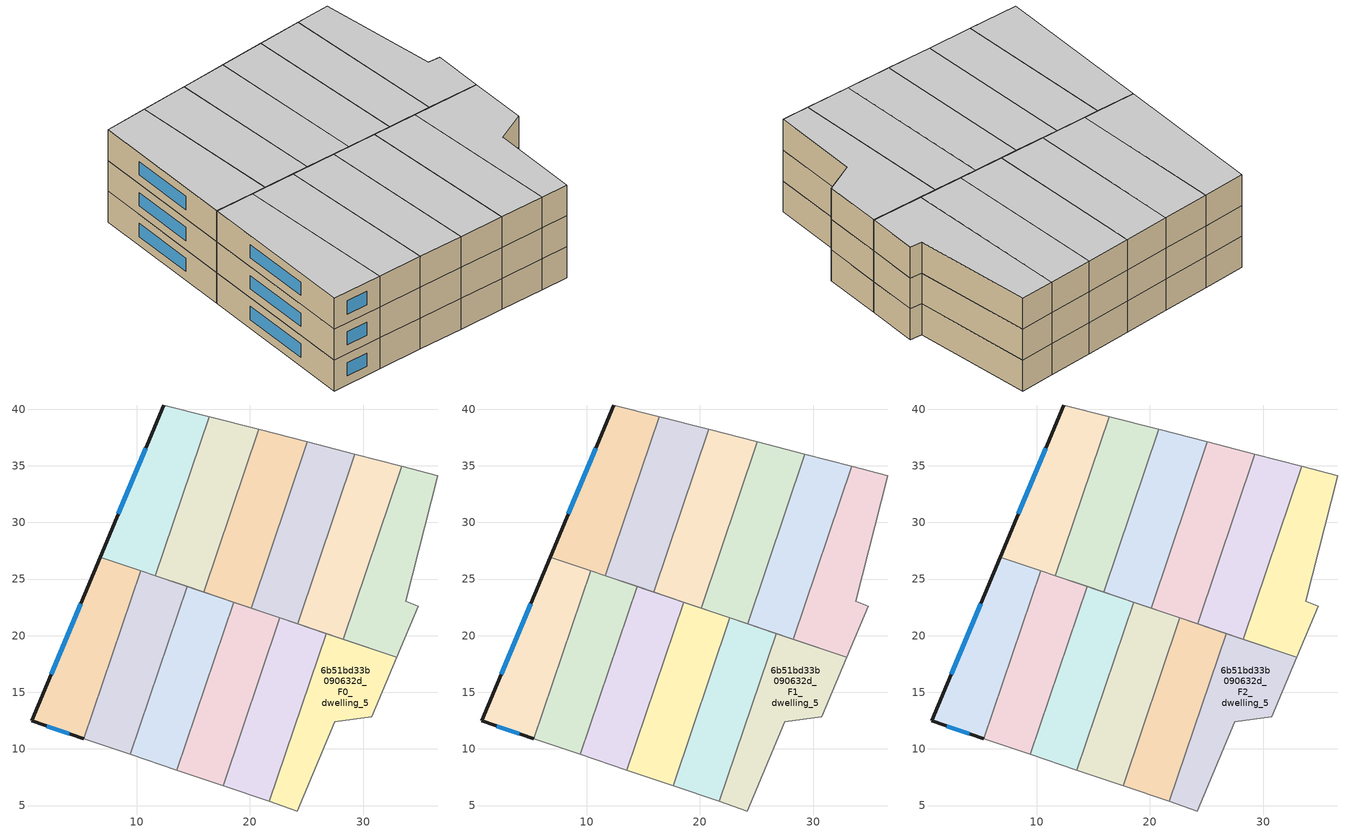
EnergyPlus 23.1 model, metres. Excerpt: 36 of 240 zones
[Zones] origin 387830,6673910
6b51bd33b090632d_F0_dwelling_0
 floor ground (EU_floor_Construction): 10.37,25.74 5.35,10.91 0.73,12.47 6.79,26.95 z0
 wall outside (EU_wall_Construction): 6.79,26.95 0.73,12.47 5.35,10.91 z0:3
 wall to 6b51bd33b090632d_F0_dwelling_1 (EU_wall_Construction): 5.35,10.91 10.37,25.74 z0:3
 wall to 6b51bd33b090632d_F0_dwelling_6 (EU_wall_Construction): 10.37,25.74 6.79,26.95 z0:3
 window (EU_Window_Construction): 2.05,12.02 4.03,11.35 / 5.06,22.81 2.47,16.6 z0.86:2.14
6b51bd33b090632d_F0_dwelling_1
 floor ground (EU_floor_Construction): 14.46,24.35 9.44,9.52 5.35,10.91 10.37,25.74 z0
 wall to 6b51bd33b090632d_F0_dwelling_2 (EU_wall_Construction): 9.44,9.52 14.46,24.35 z0:3
 wall adiabatic (EU_wall_Construction): 5.35,10.91 9.44,9.52 / 14.46,24.35 11.65,25.3 z0:3
 wall to 6b51bd33b090632d_F0_dwelling_6 (EU_wall_Construction): 11.65,25.3 10.37,25.74 z0:3
6b51bd33b090632d_F0_dwelling_10
 floor ground (EU_floor_Construction): 33.4,34.96 28.22,19.69 24.21,21.05 29.28,36.02 z0
 wall to 6b51bd33b090632d_F0_dwelling_11 (EU_wall_Construction): 28.22,19.69 33.4,34.96 z0:3
 wall adiabatic (EU_wall_Construction): 24.21,21.05 28.22,19.69 / 33.4,34.96 29.28,36.02 z0:3
 wall to 6b51bd33b090632d_F0_dwelling_9 (EU_wall_Construction): 29.28,36.02 24.21,21.05 z0:3
6b51bd33b090632d_F0_dwelling_11
 floor ground (EU_floor_Construction): 36.6,34.13 33.75,23.04 34.85,22.58 32.96,18.08 28.22,19.69 33.4,34.96 z0
 wall adiabatic (EU_wall_Construction): 28.22,19.69 32.96,18.08 34.85,22.58 33.75,23.04 36.6,34.13 33.4,34.96 z0:3
6b51bd33b090632d_F0_dwelling_2
 floor ground (EU_floor_Construction): 18.56,22.96 13.54,8.13 9.44,9.52 14.46,24.35 z0
 wall adiabatic (EU_wall_Construction): 9.44,9.52 13.54,8.13 18.56,22.96 14.46,24.35 z0:3
6b51bd33b090632d_F0_dwelling_3
 floor ground (EU_floor_Construction): 22.65,21.58 17.63,6.75 13.54,8.13 18.56,22.96 z0
 wall to 6b51bd33b090632d_F0_dwelling_4 (EU_wall_Construction): 17.63,6.75 22.65,21.58 z0:3
 wall adiabatic (EU_wall_Construction): 22.65,21.58 18.56,22.96 13.54,8.13 17.63,6.75 z0:3
6b51bd33b090632d_F0_dwelling_4
 floor ground (EU_floor_Construction): 26.75,20.19 21.72,5.36 17.63,6.75 22.65,21.58 z0
 wall to 6b51bd33b090632d_F0_dwelling_5 (EU_wall_Construction): 21.72,5.36 26.75,20.19 z0:3
 wall adiabatic (EU_wall_Construction): 17.63,6.75 21.72,5.36 / 26.75,20.19 22.65,21.58 z0:3
6b51bd33b090632d_F0_dwelling_5
 floor ground (EU_floor_Construction): 32.96,18.08 30.77,12.86 27.51,12.42 24.2,4.52 21.72,5.36 26.75,20.19 z0
 wall adiabatic (EU_wall_Construction): 21.72,5.36 24.2,4.52 27.51,12.42 30.77,12.86 32.96,18.08 26.75,20.19 z0:3
6b51bd33b090632d_F0_dwelling_6
 floor ground (EU_floor_Construction): 16.4,39.34 11.65,25.3 6.79,26.95 12.41,40.37 z0
 wall outside (EU_wall_Construction): 12.41,40.37 6.79,26.95 z0:3
 wall to 6b51bd33b090632d_F0_dwelling_7 (EU_wall_Construction): 11.65,25.3 16.4,39.34 z0:3
 wall adiabatic (EU_wall_Construction): 16.4,39.34 12.41,40.37 z0:3
 window (EU_Window_Construction): 10.81,36.53 8.4,30.78 z0.86:2.14
6b51bd33b090632d_F0_dwelling_7
 floor ground (EU_floor_Construction): 20.79,38.21 15.93,23.85 11.65,25.3 16.4,39.34 z0
 wall to 6b51bd33b090632d_F0_dwelling_8 (EU_wall_Construction): 15.93,23.85 20.79,38.21 z0:3
 wall adiabatic (EU_wall_Construction): 11.65,25.3 15.93,23.85 / 20.79,38.21 16.4,39.34 z0:3
6b51bd33b090632d_F0_dwelling_8
 floor ground (EU_floor_Construction): 25.08,37.1 20.11,22.44 15.93,23.85 20.79,38.21 z0
 wall to 6b51bd33b090632d_F0_dwelling_9 (EU_wall_Construction): 20.11,22.44 25.08,37.1 z0:3
 wall adiabatic (EU_wall_Construction): 15.93,23.85 20.11,22.44 / 25.08,37.1 20.79,38.21 z0:3
6b51bd33b090632d_F0_dwelling_9
 floor ground (EU_floor_Construction): 29.28,36.02 24.21,21.05 20.11,22.44 25.08,37.1 z0
 wall adiabatic (EU_wall_Construction): 20.11,22.44 24.21,21.05 / 29.28,36.02 25.08,37.1 z0:3
6b51bd33b090632d_F1_dwelling_0
 floor to 6b51bd33b090632d_F0_dwelling_0 (EU_floor_Construction): 10.37,25.74 5.35,10.91 0.73,12.47 6.79,26.95 z3
 wall outside (EU_wall_Construction): 6.79,26.95 0.73,12.47 5.35,10.91 z3:6
 wall to 6b51bd33b090632d_F1_dwelling_1 (EU_wall_Construction): 5.35,10.91 10.37,25.74 z3:6
 wall to 6b51bd33b090632d_F1_dwelling_6 (EU_wall_Construction): 10.37,25.74 6.79,26.95 z3:6
 window (EU_Window_Construction): 2.05,12.02 4.03,11.35 / 5.06,22.81 2.47,16.6 z3.86:5.14
6b51bd33b090632d_F1_dwelling_1
 floor to 6b51bd33b090632d_F0_dwelling_1 (EU_floor_Construction): 14.46,24.35 9.44,9.52 5.35,10.91 10.37,25.74 z3
 wall to 6b51bd33b090632d_F1_dwelling_2 (EU_wall_Construction): 9.44,9.52 14.46,24.35 z3:6
 wall adiabatic (EU_wall_Construction): 5.35,10.91 9.44,9.52 / 14.46,24.35 11.65,25.3 z3:6
 wall to 6b51bd33b090632d_F1_dwelling_6 (EU_wall_Construction): 11.65,25.3 10.37,25.74 z3:6
6b51bd33b090632d_F1_dwelling_10
 floor to 6b51bd33b090632d_F0_dwelling_10 (EU_floor_Construction): 33.4,34.96 28.22,19.69 24.21,21.05 29.28,36.02 z3
 wall to 6b51bd33b090632d_F1_dwelling_11 (EU_wall_Construction): 28.22,19.69 33.4,34.96 z3:6
 wall adiabatic (EU_wall_Construction): 24.21,21.05 28.22,19.69 / 33.4,34.96 29.28,36.02 z3:6
 wall to 6b51bd33b090632d_F1_dwelling_9 (EU_wall_Construction): 29.28,36.02 24.21,21.05 z3:6
6b51bd33b090632d_F1_dwelling_11
 floor to 6b51bd33b090632d_F0_dwelling_11 (EU_floor_Construction): 36.6,34.13 33.75,23.04 34.85,22.58 32.96,18.08 28.22,19.69 33.4,34.96 z3
 wall adiabatic (EU_wall_Construction): 28.22,19.69 32.96,18.08 34.85,22.58 33.75,23.04 36.6,34.13 33.4,34.96 z3:6
6b51bd33b090632d_F1_dwelling_2
 floor to 6b51bd33b090632d_F0_dwelling_2 (EU_floor_Construction): 18.56,22.96 13.54,8.13 9.44,9.52 14.46,24.35 z3
 wall adiabatic (EU_wall_Construction): 9.44,9.52 13.54,8.13 18.56,22.96 14.46,24.35 z3:6
6b51bd33b090632d_F1_dwelling_3
 floor to 6b51bd33b090632d_F0_dwelling_3 (EU_floor_Construction): 22.65,21.58 17.63,6.75 13.54,8.13 18.56,22.96 z3
 wall to 6b51bd33b090632d_F1_dwelling_4 (EU_wall_Construction): 17.63,6.75 22.65,21.58 z3:6
 wall adiabatic (EU_wall_Construction): 22.65,21.58 18.56,22.96 13.54,8.13 17.63,6.75 z3:6
6b51bd33b090632d_F1_dwelling_4
 floor to 6b51bd33b090632d_F0_dwelling_4 (EU_floor_Construction): 26.75,20.19 21.72,5.36 17.63,6.75 22.65,21.58 z3
 wall to 6b51bd33b090632d_F1_dwelling_5 (EU_wall_Construction): 21.72,5.36 26.75,20.19 z3:6
 wall adiabatic (EU_wall_Construction): 17.63,6.75 21.72,5.36 / 26.75,20.19 22.65,21.58 z3:6
6b51bd33b090632d_F1_dwelling_5
 floor to 6b51bd33b090632d_F0_dwelling_5 (EU_floor_Construction): 32.96,18.08 30.77,12.86 27.51,12.42 24.2,4.52 21.72,5.36 26.75,20.19 z3
 wall adiabatic (EU_wall_Construction): 21.72,5.36 24.2,4.52 27.51,12.42 30.77,12.86 32.96,18.08 26.75,20.19 z3:6
6b51bd33b090632d_F1_dwelling_6
 floor to 6b51bd33b090632d_F0_dwelling_6 (EU_floor_Construction): 16.4,39.34 11.65,25.3 6.79,26.95 12.41,40.37 z3
 wall outside (EU_wall_Construction): 12.41,40.37 6.79,26.95 z3:6
 wall to 6b51bd33b090632d_F1_dwelling_7 (EU_wall_Construction): 11.65,25.3 16.4,39.34 z3:6
 wall adiabatic (EU_wall_Construction): 16.4,39.34 12.41,40.37 z3:6
 window (EU_Window_Construction): 10.81,36.53 8.4,30.78 z3.86:5.14
6b51bd33b090632d_F1_dwelling_7
 floor to 6b51bd33b090632d_F0_dwelling_7 (EU_floor_Construction): 20.79,38.21 15.93,23.85 11.65,25.3 16.4,39.34 z3
 wall to 6b51bd33b090632d_F1_dwelling_8 (EU_wall_Construction): 15.93,23.85 20.79,38.21 z3:6
 wall adiabatic (EU_wall_Construction): 11.65,25.3 15.93,23.85 / 20.79,38.21 16.4,39.34 z3:6
6b51bd33b090632d_F1_dwelling_8
 floor to 6b51bd33b090632d_F0_dwelling_8 (EU_floor_Construction): 25.08,37.1 20.11,22.44 15.93,23.85 20.79,38.21 z3
 wall to 6b51bd33b090632d_F1_dwelling_9 (EU_wall_Construction): 20.11,22.44 25.08,37.1 z3:6
 wall adiabatic (EU_wall_Construction): 15.93,23.85 20.11,22.44 / 25.08,37.1 20.79,38.21 z3:6
6b51bd33b090632d_F1_dwelling_9
 floor to 6b51bd33b090632d_F0_dwelling_9 (EU_floor_Construction): 29.28,36.02 24.21,21.05 20.11,22.44 25.08,37.1 z3
 wall adiabatic (EU_wall_Construction): 20.11,22.44 24.21,21.05 / 29.28,36.02 25.08,37.1 z3:6
6b51bd33b090632d_F2_dwelling_0
 floor to 6b51bd33b090632d_F1_dwelling_0 (EU_floor_Construction): 10.37,25.74 5.35,10.91 0.73,12.47 6.79,26.95 z6
 wall outside (EU_wall_Construction): 6.79,26.95 0.73,12.47 5.35,10.91 z6:9
 wall to 6b51bd33b090632d_F2_dwelling_1 (EU_wall_Construction): 5.35,10.91 10.37,25.74 z6:9
 wall to 6b51bd33b090632d_F2_dwelling_6 (EU_wall_Construction): 10.37,25.74 6.79,26.95 z6:9
 window (EU_Window_Construction): 2.05,12.02 4.03,11.35 / 5.06,22.81 2.47,16.6 z6.86:8.14
 ceiling to 6b51bd33b090632d_F3_dwelling_0 (EU_floor_Construction): 5.35,10.91 10.37,25.74 6.79,26.95 0.73,12.47 z9
6b51bd33b090632d_F2_dwelling_1
 floor to 6b51bd33b090632d_F1_dwelling_1 (EU_floor_Construction): 14.46,24.35 9.44,9.52 5.35,10.91 10.37,25.74 z6
 wall to 6b51bd33b090632d_F2_dwelling_2 (EU_wall_Construction): 9.44,9.52 14.46,24.35 z6:9
 wall adiabatic (EU_wall_Construction): 5.35,10.91 9.44,9.52 / 14.46,24.35 11.65,25.3 z6:9
 wall to 6b51bd33b090632d_F2_dwelling_6 (EU_wall_Construction): 11.65,25.3 10.37,25.74 z6:9
 ceiling to 6b51bd33b090632d_F3_dwelling_1 (EU_floor_Construction): 9.44,9.52 14.46,24.35 10.37,25.74 5.35,10.91 z9
6b51bd33b090632d_F2_dwelling_10
 floor to 6b51bd33b090632d_F1_dwelling_10 (EU_floor_Construction): 33.4,34.96 28.22,19.69 24.21,21.05 29.28,36.02 z6
 wall to 6b51bd33b090632d_F2_dwelling_11 (EU_wall_Construction): 28.22,19.69 33.4,34.96 z6:9
 wall adiabatic (EU_wall_Construction): 24.21,21.05 28.22,19.69 / 33.4,34.96 29.28,36.02 z6:9
 wall to 6b51bd33b090632d_F2_dwelling_9 (EU_wall_Construction): 29.28,36.02 24.21,21.05 z6:9
 ceiling to 6b51bd33b090632d_F3_dwelling_10 (EU_floor_Construction): 28.22,19.69 33.4,34.96 29.28,36.02 24.21,21.05 z9
6b51bd33b090632d_F2_dwelling_11
 floor to 6b51bd33b090632d_F1_dwelling_11 (EU_floor_Construction): 36.6,34.13 33.75,23.04 34.85,22.58 32.96,18.08 28.22,19.69 33.4,34.96 z6
 wall adiabatic (EU_wall_Construction): 28.22,19.69 32.96,18.08 34.85,22.58 33.75,23.04 36.6,34.13 33.4,34.96 z6:9
 ceiling to 6b51bd33b090632d_F3_dwelling_11 (EU_floor_Construction): 32.96,18.08 34.85,22.58 33.75,23.04 36.6,34.13 33.4,34.96 28.22,19.69 z9
6b51bd33b090632d_F2_dwelling_2
 floor to 6b51bd33b090632d_F1_dwelling_2 (EU_floor_Construction): 18.56,22.96 13.54,8.13 9.44,9.52 14.46,24.35 z6
 wall adiabatic (EU_wall_Construction): 9.44,9.52 13.54,8.13 18.56,22.96 14.46,24.35 z6:9
 ceiling to 6b51bd33b090632d_F3_dwelling_2 (EU_floor_Construction): 13.54,8.13 18.56,22.96 14.46,24.35 9.44,9.52 z9
6b51bd33b090632d_F2_dwelling_3
 floor to 6b51bd33b090632d_F1_dwelling_3 (EU_floor_Construction): 22.65,21.58 17.63,6.75 13.54,8.13 18.56,22.96 z6
 wall to 6b51bd33b090632d_F2_dwelling_4 (EU_wall_Construction): 17.63,6.75 22.65,21.58 z6:9
 wall adiabatic (EU_wall_Construction): 22.65,21.58 18.56,22.96 13.54,8.13 17.63,6.75 z6:9
 ceiling to 6b51bd33b090632d_F3_dwelling_3 (EU_floor_Construction): 17.63,6.75 22.65,21.58 18.56,22.96 13.54,8.13 z9
6b51bd33b090632d_F2_dwelling_4
 floor to 6b51bd33b090632d_F1_dwelling_4 (EU_floor_Construction): 26.75,20.19 21.72,5.36 17.63,6.75 22.65,21.58 z6
 wall to 6b51bd33b090632d_F2_dwelling_5 (EU_wall_Construction): 21.72,5.36 26.75,20.19 z6:9
 wall adiabatic (EU_wall_Construction): 17.63,6.75 21.72,5.36 / 26.75,20.19 22.65,21.58 z6:9
 ceiling to 6b51bd33b090632d_F3_dwelling_4 (EU_floor_Construction): 21.72,5.36 26.75,20.19 22.65,21.58 17.63,6.75 z9
6b51bd33b090632d_F2_dwelling_5
 floor to 6b51bd33b090632d_F1_dwelling_5 (EU_floor_Construction): 32.96,18.08 30.77,12.86 27.51,12.42 24.2,4.52 21.72,5.36 26.75,20.19 z6
 wall adiabatic (EU_wall_Construction): 21.72,5.36 24.2,4.52 27.51,12.42 30.77,12.86 32.96,18.08 26.75,20.19 z6:9
 ceiling to 6b51bd33b090632d_F3_dwelling_5 (EU_floor_Construction): 30.77,12.86 32.96,18.08 26.75,20.19 21.72,5.36 24.2,4.52 27.51,12.42 z9
6b51bd33b090632d_F2_dwelling_6
 floor to 6b51bd33b090632d_F1_dwelling_6 (EU_floor_Construction): 16.4,39.34 11.65,25.3 6.79,26.95 12.41,40.37 z6
 wall outside (EU_wall_Construction): 12.41,40.37 6.79,26.95 z6:9
 wall to 6b51bd33b090632d_F2_dwelling_7 (EU_wall_Construction): 11.65,25.3 16.4,39.34 z6:9
 wall adiabatic (EU_wall_Construction): 16.4,39.34 12.41,40.37 z6:9
 window (EU_Window_Construction): 10.81,36.53 8.4,30.78 z6.86:8.14
 ceiling to 6b51bd33b090632d_F3_dwelling_6 (EU_floor_Construction): 11.65,25.3 16.4,39.34 12.41,40.37 6.79,26.95 z9
6b51bd33b090632d_F2_dwelling_7
 floor to 6b51bd33b090632d_F1_dwelling_7 (EU_floor_Construction): 20.79,38.21 15.93,23.85 11.65,25.3 16.4,39.34 z6
 wall to 6b51bd33b090632d_F2_dwelling_8 (EU_wall_Construction): 15.93,23.85 20.79,38.21 z6:9
 wall adiabatic (EU_wall_Construction): 11.65,25.3 15.93,23.85 / 20.79,38.21 16.4,39.34 z6:9
 ceiling to 6b51bd33b090632d_F3_dwelling_7 (EU_floor_Construction): 15.93,23.85 20.79,38.21 16.4,39.34 11.65,25.3 z9
6b51bd33b090632d_F2_dwelling_8
 floor to 6b51bd33b090632d_F1_dwelling_8 (EU_floor_Construction): 25.08,37.1 20.11,22.44 15.93,23.85 20.79,38.21 z6
 wall to 6b51bd33b090632d_F2_dwelling_9 (EU_wall_Construction): 20.11,22.44 25.08,37.1 z6:9
 wall adiabatic (EU_wall_Construction): 15.93,23.85 20.11,22.44 / 25.08,37.1 20.79,38.21 z6:9
 ceiling to 6b51bd33b090632d_F3_dwelling_8 (EU_floor_Construction): 20.11,22.44 25.08,37.1 20.79,38.21 15.93,23.85 z9
6b51bd33b090632d_F2_dwelling_9
 floor to 6b51bd33b090632d_F1_dwelling_9 (EU_floor_Construction): 29.28,36.02 24.21,21.05 20.11,22.44 25.08,37.1 z6
 wall adiabatic (EU_wall_Construction): 20.11,22.44 24.21,21.05 / 29.28,36.02 25.08,37.1 z6:9
 ceiling to 6b51bd33b090632d_F3_dwelling_9 (EU_floor_Construction): 24.21,21.05 29.28,36.02 25.08,37.1 20.11,22.44 z9
[Building]
EU S2 Campaign: North Axis=0; Terrain=City; Solar Distribution=FullExterior
[Site:Location]
Helsinki-Vantaa.AP: Latitude=60.317; Longitude=24.963; Time Zone=2; Elevation=54.6
[SizingPeriod:WeatherFileDays]
AnnualSizingPeriod: Begin Month=1; Begin Day of Month=1; End Month=12; End Day of Month=31; Day of Week for Start Day=Monday; Use Weather File Daylight Saving Period=No; Use Weather File Rain and Snow Indicators=No
[MATERIAL]
EU_InternalMass_Material: Roughness=MediumRough; Thickness=0.1; Conductivity=1; Density=1800; Specific Heat=900; Thermal Absorptance=0.9; Solar Absorptance=0.7; Visible Absorptance=0.7
[MATERIAL:NOMASS] Roughness=MediumRough; Thermal Absorptance=0.9; Solar Absorptance=0.7; Visible Absorptance=0.7
Name | Thermal Resistance
EU_wall_NoMass | 5.91765
EU_floor_NoMass | 6.2875
[WINDOWMATERIAL:SIMPLEGLAZINGSYSTEM]
EU_Window_SimpleGlazing: UFactor=0.994035; Solar Heat Gain Coefficient=0.7; Visible Transmittance=0.7
[CONSTRUCTION]
EU_wall_Construction: EU_wall_NoMass
EU_floor_Construction: EU_floor_NoMass
EU_Window_Construction: EU_Window_SimpleGlazing
EU_InternalMass_Construction: EU_InternalMass_Material
[ZONE] Type=1; Multiplier=1; Ceiling Height=autocalculate; Floor Area=autocalculate; Part of Total Floor Area=Yes
Name | Volume
6b51bd33b090632d_F0_dwelling_0; 6b51bd33b090632d_F1_dwelling_0; 6b51bd33b090632d_F2_dwelling_0 | 203.068
6b51bd33b090632d_F0_dwelling_1; 6b51bd33b090632d_F1_dwelling_1; 6b51bd33b090632d_F2_dwelling_1 | 203.062
6b51bd33b090632d_F0_dwelling_10; 6b51bd33b090632d_F1_dwelling_10; 6b51bd33b090632d_F2_dwelling_10 | 203.074
6b51bd33b090632d_F0_dwelling_11; 6b51bd33b090632d_F1_dwelling_11; 6b51bd33b090632d_F2_dwelling_11 | 203.073
6b51bd33b090632d_F0_dwelling_2; 6b51bd33b090632d_F1_dwelling_2; 6b51bd33b090632d_F2_dwelling_2 | 203.1
6b51bd33b090632d_F0_dwelling_3; 6b51bd33b090632d_F1_dwelling_3; 6b51bd33b090632d_F2_dwelling_3 | 203.061
6b51bd33b090632d_F0_dwelling_4; 6b51bd33b090632d_F1_dwelling_4; 6b51bd33b090632d_F2_dwelling_4 | 203.0625
6b51bd33b090632d_F0_dwelling_5; 6b51bd33b090632d_F1_dwelling_5; 6b51bd33b090632d_F2_dwelling_5 | 203.077
6b51bd33b090632d_F0_dwelling_6; 6b51bd33b090632d_F1_dwelling_6; 6b51bd33b090632d_F2_dwelling_6 | 203.058
6b51bd33b090632d_F0_dwelling_7; 6b51bd33b090632d_F1_dwelling_7; 6b51bd33b090632d_F2_dwelling_7 | 203.069
6b51bd33b090632d_F0_dwelling_8; 6b51bd33b090632d_F1_dwelling_8; 6b51bd33b090632d_F2_dwelling_8 | 203.076
6b51bd33b090632d_F0_dwelling_9; 6b51bd33b090632d_F1_dwelling_9; 6b51bd33b090632d_F2_dwelling_9 | 203.106
[INTERNALMASS] Construction=EU_InternalMass_Construction
Name | Zone or ZoneList | Surface Area
6b51bd33b090632d_F0_dwelling_0_EU_InternalMass | 6b51bd33b090632d_F0_dwelling_0 | 67.6896
6b51bd33b090632d_F0_dwelling_1_EU_InternalMass | 6b51bd33b090632d_F0_dwelling_1 | 67.6872
6b51bd33b090632d_F0_dwelling_2_EU_InternalMass | 6b51bd33b090632d_F0_dwelling_2 | 67.6998
6b51bd33b090632d_F0_dwelling_3_EU_InternalMass | 6b51bd33b090632d_F0_dwelling_3 | 67.6872
6b51bd33b090632d_F0_dwelling_4_EU_InternalMass | 6b51bd33b090632d_F0_dwelling_4 | 67.6872
6b51bd33b090632d_F0_dwelling_5_EU_InternalMass | 6b51bd33b090632d_F0_dwelling_5 | 67.6925
6b51bd33b090632d_F0_dwelling_6_EU_InternalMass | 6b51bd33b090632d_F0_dwelling_6 | 67.6862
6b51bd33b090632d_F0_dwelling_7_EU_InternalMass | 6b51bd33b090632d_F0_dwelling_7 | 67.6895
6b51bd33b090632d_F0_dwelling_8_EU_InternalMass | 6b51bd33b090632d_F0_dwelling_8 | 67.6921
6b51bd33b090632d_F0_dwelling_9_EU_InternalMass | 6b51bd33b090632d_F0_dwelling_9 | 67.7019
6b51bd33b090632d_F0_dwelling_10_EU_InternalMass | 6b51bd33b090632d_F0_dwelling_10 | 67.6917
6b51bd33b090632d_F0_dwelling_11_EU_InternalMass | 6b51bd33b090632d_F0_dwelling_11 | 67.6911
6b51bd33b090632d_F1_dwelling_0_EU_InternalMass | 6b51bd33b090632d_F1_dwelling_0 | 67.6896
6b51bd33b090632d_F1_dwelling_1_EU_InternalMass | 6b51bd33b090632d_F1_dwelling_1 | 67.6872
6b51bd33b090632d_F1_dwelling_2_EU_InternalMass | 6b51bd33b090632d_F1_dwelling_2 | 67.6998
6b51bd33b090632d_F1_dwelling_3_EU_InternalMass | 6b51bd33b090632d_F1_dwelling_3 | 67.6872
6b51bd33b090632d_F1_dwelling_4_EU_InternalMass | 6b51bd33b090632d_F1_dwelling_4 | 67.6872
6b51bd33b090632d_F1_dwelling_5_EU_InternalMass | 6b51bd33b090632d_F1_dwelling_5 | 67.6925
6b51bd33b090632d_F1_dwelling_6_EU_InternalMass | 6b51bd33b090632d_F1_dwelling_6 | 67.6862
6b51bd33b090632d_F1_dwelling_7_EU_InternalMass | 6b51bd33b090632d_F1_dwelling_7 | 67.6895
6b51bd33b090632d_F1_dwelling_8_EU_InternalMass | 6b51bd33b090632d_F1_dwelling_8 | 67.6921
6b51bd33b090632d_F1_dwelling_9_EU_InternalMass | 6b51bd33b090632d_F1_dwelling_9 | 67.7019
6b51bd33b090632d_F1_dwelling_10_EU_InternalMass | 6b51bd33b090632d_F1_dwelling_10 | 67.6917
6b51bd33b090632d_F1_dwelling_11_EU_InternalMass | 6b51bd33b090632d_F1_dwelling_11 | 67.6911
6b51bd33b090632d_F2_dwelling_0_EU_InternalMass | 6b51bd33b090632d_F2_dwelling_0 | 67.6896
6b51bd33b090632d_F2_dwelling_1_EU_InternalMass | 6b51bd33b090632d_F2_dwelling_1 | 67.6872
6b51bd33b090632d_F2_dwelling_2_EU_InternalMass | 6b51bd33b090632d_F2_dwelling_2 | 67.6998
6b51bd33b090632d_F2_dwelling_3_EU_InternalMass | 6b51bd33b090632d_F2_dwelling_3 | 67.6872
6b51bd33b090632d_F2_dwelling_4_EU_InternalMass | 6b51bd33b090632d_F2_dwelling_4 | 67.6872
6b51bd33b090632d_F2_dwelling_5_EU_InternalMass | 6b51bd33b090632d_F2_dwelling_5 | 67.6925
6b51bd33b090632d_F2_dwelling_6_EU_InternalMass | 6b51bd33b090632d_F2_dwelling_6 | 67.6862
6b51bd33b090632d_F2_dwelling_7_EU_InternalMass | 6b51bd33b090632d_F2_dwelling_7 | 67.6895
6b51bd33b090632d_F2_dwelling_8_EU_InternalMass | 6b51bd33b090632d_F2_dwelling_8 | 67.6921
6b51bd33b090632d_F2_dwelling_9_EU_InternalMass | 6b51bd33b090632d_F2_dwelling_9 | 67.7019
6b51bd33b090632d_F2_dwelling_10_EU_InternalMass | 6b51bd33b090632d_F2_dwelling_10 | 67.6917
6b51bd33b090632d_F2_dwelling_11_EU_InternalMass | 6b51bd33b090632d_F2_dwelling_11 | 67.6911
[OTHEREQUIPMENT] Fuel Type=Electricity; Design Level Calculation Method=Watts/Area; Power per Zone Floor Area=1; Fraction Latent=0; Fraction Radiant=0; Fraction Lost=0; Carbon Dioxide Generation Rate=0; EndUse Subcategory=EU_Step8_InternalGains
Name | Zone or ZoneList or Space or SpaceList | Schedule
EU_Step8_InternalGain_6b51bd33b090632d_F0_dwelling_0_f000 | 6b51bd33b090632d_F0_dwelling_0 | EU_Step8_GainSchedule_6b51bd33b090632d_F0_dwelling_0_f000
EU_Step8_InternalGain_6b51bd33b090632d_F0_dwelling_1_f000 | 6b51bd33b090632d_F0_dwelling_1 | EU_Step8_GainSchedule_6b51bd33b090632d_F0_dwelling_1_f000
EU_Step8_InternalGain_6b51bd33b090632d_F0_dwelling_2_f000 | 6b51bd33b090632d_F0_dwelling_2 | EU_Step8_GainSchedule_6b51bd33b090632d_F0_dwelling_2_f000
EU_Step8_InternalGain_6b51bd33b090632d_F0_dwelling_3_f000 | 6b51bd33b090632d_F0_dwelling_3 | EU_Step8_GainSchedule_6b51bd33b090632d_F0_dwelling_3_f000
EU_Step8_InternalGain_6b51bd33b090632d_F0_dwelling_4_f000 | 6b51bd33b090632d_F0_dwelling_4 | EU_Step8_GainSchedule_6b51bd33b090632d_F0_dwelling_4_f000
EU_Step8_InternalGain_6b51bd33b090632d_F0_dwelling_5_f000 | 6b51bd33b090632d_F0_dwelling_5 | EU_Step8_GainSchedule_6b51bd33b090632d_F0_dwelling_5_f000
EU_Step8_InternalGain_6b51bd33b090632d_F0_dwelling_6_f000 | 6b51bd33b090632d_F0_dwelling_6 | EU_Step8_GainSchedule_6b51bd33b090632d_F0_dwelling_6_f000
EU_Step8_InternalGain_6b51bd33b090632d_F0_dwelling_7_f000 | 6b51bd33b090632d_F0_dwelling_7 | EU_Step8_GainSchedule_6b51bd33b090632d_F0_dwelling_7_f000
EU_Step8_InternalGain_6b51bd33b090632d_F0_dwelling_8_f000 | 6b51bd33b090632d_F0_dwelling_8 | EU_Step8_GainSchedule_6b51bd33b090632d_F0_dwelling_8_f000
EU_Step8_InternalGain_6b51bd33b090632d_F0_dwelling_9_f000 | 6b51bd33b090632d_F0_dwelling_9 | EU_Step8_GainSchedule_6b51bd33b090632d_F0_dwelling_9_f000
EU_Step8_InternalGain_6b51bd33b090632d_F0_dwelling_10_f000 | 6b51bd33b090632d_F0_dwelling_10 | EU_Step8_GainSchedule_6b51bd33b090632d_F0_dwelling_10_f000
EU_Step8_InternalGain_6b51bd33b090632d_F0_dwelling_11_f000 | 6b51bd33b090632d_F0_dwelling_11 | EU_Step8_GainSchedule_6b51bd33b090632d_F0_dwelling_11_f000
EU_Step8_InternalGain_6b51bd33b090632d_F1_dwelling_0_f000 | 6b51bd33b090632d_F1_dwelling_0 | EU_Step8_GainSchedule_6b51bd33b090632d_F1_dwelling_0_f000
EU_Step8_InternalGain_6b51bd33b090632d_F1_dwelling_1_f000 | 6b51bd33b090632d_F1_dwelling_1 | EU_Step8_GainSchedule_6b51bd33b090632d_F1_dwelling_1_f000
EU_Step8_InternalGain_6b51bd33b090632d_F1_dwelling_2_f000 | 6b51bd33b090632d_F1_dwelling_2 | EU_Step8_GainSchedule_6b51bd33b090632d_F1_dwelling_2_f000
EU_Step8_InternalGain_6b51bd33b090632d_F1_dwelling_3_f000 | 6b51bd33b090632d_F1_dwelling_3 | EU_Step8_GainSchedule_6b51bd33b090632d_F1_dwelling_3_f000
EU_Step8_InternalGain_6b51bd33b090632d_F1_dwelling_4_f000 | 6b51bd33b090632d_F1_dwelling_4 | EU_Step8_GainSchedule_6b51bd33b090632d_F1_dwelling_4_f000
EU_Step8_InternalGain_6b51bd33b090632d_F1_dwelling_5_f000 | 6b51bd33b090632d_F1_dwelling_5 | EU_Step8_GainSchedule_6b51bd33b090632d_F1_dwelling_5_f000
EU_Step8_InternalGain_6b51bd33b090632d_F1_dwelling_6_f000 | 6b51bd33b090632d_F1_dwelling_6 | EU_Step8_GainSchedule_6b51bd33b090632d_F1_dwelling_6_f000
EU_Step8_InternalGain_6b51bd33b090632d_F1_dwelling_7_f000 | 6b51bd33b090632d_F1_dwelling_7 | EU_Step8_GainSchedule_6b51bd33b090632d_F1_dwelling_7_f000
EU_Step8_InternalGain_6b51bd33b090632d_F1_dwelling_8_f000 | 6b51bd33b090632d_F1_dwelling_8 | EU_Step8_GainSchedule_6b51bd33b090632d_F1_dwelling_8_f000
EU_Step8_InternalGain_6b51bd33b090632d_F1_dwelling_9_f000 | 6b51bd33b090632d_F1_dwelling_9 | EU_Step8_GainSchedule_6b51bd33b090632d_F1_dwelling_9_f000
EU_Step8_InternalGain_6b51bd33b090632d_F1_dwelling_10_f000 | 6b51bd33b090632d_F1_dwelling_10 | EU_Step8_GainSchedule_6b51bd33b090632d_F1_dwelling_10_f000
EU_Step8_InternalGain_6b51bd33b090632d_F1_dwelling_11_f000 | 6b51bd33b090632d_F1_dwelling_11 | EU_Step8_GainSchedule_6b51bd33b090632d_F1_dwelling_11_f000
EU_Step8_InternalGain_6b51bd33b090632d_F2_dwelling_0_f000 | 6b51bd33b090632d_F2_dwelling_0 | EU_Step8_GainSchedule_6b51bd33b090632d_F2_dwelling_0_f000
EU_Step8_InternalGain_6b51bd33b090632d_F2_dwelling_1_f000 | 6b51bd33b090632d_F2_dwelling_1 | EU_Step8_GainSchedule_6b51bd33b090632d_F2_dwelling_1_f000
EU_Step8_InternalGain_6b51bd33b090632d_F2_dwelling_2_f000 | 6b51bd33b090632d_F2_dwelling_2 | EU_Step8_GainSchedule_6b51bd33b090632d_F2_dwelling_2_f000
EU_Step8_InternalGain_6b51bd33b090632d_F2_dwelling_3_f000 | 6b51bd33b090632d_F2_dwelling_3 | EU_Step8_GainSchedule_6b51bd33b090632d_F2_dwelling_3_f000
EU_Step8_InternalGain_6b51bd33b090632d_F2_dwelling_4_f000 | 6b51bd33b090632d_F2_dwelling_4 | EU_Step8_GainSchedule_6b51bd33b090632d_F2_dwelling_4_f000
EU_Step8_InternalGain_6b51bd33b090632d_F2_dwelling_5_f000 | 6b51bd33b090632d_F2_dwelling_5 | EU_Step8_GainSchedule_6b51bd33b090632d_F2_dwelling_5_f000
EU_Step8_InternalGain_6b51bd33b090632d_F2_dwelling_6_f000 | 6b51bd33b090632d_F2_dwelling_6 | EU_Step8_GainSchedule_6b51bd33b090632d_F2_dwelling_6_f000
EU_Step8_InternalGain_6b51bd33b090632d_F2_dwelling_7_f000 | 6b51bd33b090632d_F2_dwelling_7 | EU_Step8_GainSchedule_6b51bd33b090632d_F2_dwelling_7_f000
EU_Step8_InternalGain_6b51bd33b090632d_F2_dwelling_8_f000 | 6b51bd33b090632d_F2_dwelling_8 | EU_Step8_GainSchedule_6b51bd33b090632d_F2_dwelling_8_f000
EU_Step8_InternalGain_6b51bd33b090632d_F2_dwelling_9_f000 | 6b51bd33b090632d_F2_dwelling_9 | EU_Step8_GainSchedule_6b51bd33b090632d_F2_dwelling_9_f000
EU_Step8_InternalGain_6b51bd33b090632d_F2_dwelling_10_f000 | 6b51bd33b090632d_F2_dwelling_10 | EU_Step8_GainSchedule_6b51bd33b090632d_F2_dwelling_10_f000
EU_Step8_InternalGain_6b51bd33b090632d_F2_dwelling_11_f000 | 6b51bd33b090632d_F2_dwelling_11 | EU_Step8_GainSchedule_6b51bd33b090632d_F2_dwelling_11_f000
[ZONEVENTILATION:DESIGNFLOWRATE] Schedule=EU_AlwaysOn; Design Flow Rate Calculation Method=AirChanges/Hour; Air Changes per Hour=0.596421; Ventilation Type=Natural; Fan Pressure Rise=0; Fan Total Efficiency=1; Constant Term Coefficient=1; Temperature Term Coefficient=0; Velocity Term Coefficient=0; Velocity Squared Term Coefficient=0; Minimum Indoor Temperature=-100; Maximum Indoor Temperature=100; Delta Temperature=-100; Minimum Outdoor Temperature=-100; Maximum Outdoor Temperature=100; Maximum Wind Speed=40
Name | Zone or ZoneList or Space or SpaceList
EU_ConstantAir_6b51bd33b090632d_F0_dwelling_0 | 6b51bd33b090632d_F0_dwelling_0
EU_ConstantAir_6b51bd33b090632d_F0_dwelling_1 | 6b51bd33b090632d_F0_dwelling_1
EU_ConstantAir_6b51bd33b090632d_F0_dwelling_2 | 6b51bd33b090632d_F0_dwelling_2
EU_ConstantAir_6b51bd33b090632d_F0_dwelling_3 | 6b51bd33b090632d_F0_dwelling_3
EU_ConstantAir_6b51bd33b090632d_F0_dwelling_4 | 6b51bd33b090632d_F0_dwelling_4
EU_ConstantAir_6b51bd33b090632d_F0_dwelling_5 | 6b51bd33b090632d_F0_dwelling_5
EU_ConstantAir_6b51bd33b090632d_F0_dwelling_6 | 6b51bd33b090632d_F0_dwelling_6
EU_ConstantAir_6b51bd33b090632d_F0_dwelling_7 | 6b51bd33b090632d_F0_dwelling_7
EU_ConstantAir_6b51bd33b090632d_F0_dwelling_8 | 6b51bd33b090632d_F0_dwelling_8
EU_ConstantAir_6b51bd33b090632d_F0_dwelling_9 | 6b51bd33b090632d_F0_dwelling_9
EU_ConstantAir_6b51bd33b090632d_F0_dwelling_10 | 6b51bd33b090632d_F0_dwelling_10
EU_ConstantAir_6b51bd33b090632d_F0_dwelling_11 | 6b51bd33b090632d_F0_dwelling_11
EU_ConstantAir_6b51bd33b090632d_F1_dwelling_0 | 6b51bd33b090632d_F1_dwelling_0
EU_ConstantAir_6b51bd33b090632d_F1_dwelling_1 | 6b51bd33b090632d_F1_dwelling_1
EU_ConstantAir_6b51bd33b090632d_F1_dwelling_2 | 6b51bd33b090632d_F1_dwelling_2
EU_ConstantAir_6b51bd33b090632d_F1_dwelling_3 | 6b51bd33b090632d_F1_dwelling_3
EU_ConstantAir_6b51bd33b090632d_F1_dwelling_4 | 6b51bd33b090632d_F1_dwelling_4
EU_ConstantAir_6b51bd33b090632d_F1_dwelling_5 | 6b51bd33b090632d_F1_dwelling_5
EU_ConstantAir_6b51bd33b090632d_F1_dwelling_6 | 6b51bd33b090632d_F1_dwelling_6
EU_ConstantAir_6b51bd33b090632d_F1_dwelling_7 | 6b51bd33b090632d_F1_dwelling_7
EU_ConstantAir_6b51bd33b090632d_F1_dwelling_8 | 6b51bd33b090632d_F1_dwelling_8
EU_ConstantAir_6b51bd33b090632d_F1_dwelling_9 | 6b51bd33b090632d_F1_dwelling_9
EU_ConstantAir_6b51bd33b090632d_F1_dwelling_10 | 6b51bd33b090632d_F1_dwelling_10
EU_ConstantAir_6b51bd33b090632d_F1_dwelling_11 | 6b51bd33b090632d_F1_dwelling_11
EU_ConstantAir_6b51bd33b090632d_F2_dwelling_0 | 6b51bd33b090632d_F2_dwelling_0
EU_ConstantAir_6b51bd33b090632d_F2_dwelling_1 | 6b51bd33b090632d_F2_dwelling_1
EU_ConstantAir_6b51bd33b090632d_F2_dwelling_2 | 6b51bd33b090632d_F2_dwelling_2
EU_ConstantAir_6b51bd33b090632d_F2_dwelling_3 | 6b51bd33b090632d_F2_dwelling_3
EU_ConstantAir_6b51bd33b090632d_F2_dwelling_4 | 6b51bd33b090632d_F2_dwelling_4
EU_ConstantAir_6b51bd33b090632d_F2_dwelling_5 | 6b51bd33b090632d_F2_dwelling_5
EU_ConstantAir_6b51bd33b090632d_F2_dwelling_6 | 6b51bd33b090632d_F2_dwelling_6
EU_ConstantAir_6b51bd33b090632d_F2_dwelling_7 | 6b51bd33b090632d_F2_dwelling_7
EU_ConstantAir_6b51bd33b090632d_F2_dwelling_8 | 6b51bd33b090632d_F2_dwelling_8
EU_ConstantAir_6b51bd33b090632d_F2_dwelling_9 | 6b51bd33b090632d_F2_dwelling_9
EU_ConstantAir_6b51bd33b090632d_F2_dwelling_10 | 6b51bd33b090632d_F2_dwelling_10
EU_ConstantAir_6b51bd33b090632d_F2_dwelling_11 | 6b51bd33b090632d_F2_dwelling_11
[HVACTEMPLATE:THERMOSTAT] Constant Heating Setpoint=20; Constant Cooling Setpoint=50
EU_HeatOnly_6b51bd33b090632d_F0_dwelling_0; EU_HeatOnly_6b51bd33b090632d_F0_dwelling_1; EU_HeatOnly_6b51bd33b090632d_F0_dwelling_2; EU_HeatOnly_6b51bd33b090632d_F0_dwelling_3; EU_HeatOnly_6b51bd33b090632d_F0_dwelling_4; EU_HeatOnly_6b51bd33b090632d_F0_dwelling_5; EU_HeatOnly_6b51bd33b090632d_F0_dwelling_6; EU_HeatOnly_6b51bd33b090632d_F0_dwelling_7; EU_HeatOnly_6b51bd33b090632d_F0_dwelling_8; EU_HeatOnly_6b51bd33b090632d_F0_dwelling_9; EU_HeatOnly_6b51bd33b090632d_F0_dwelling_10; EU_HeatOnly_6b51bd33b090632d_F0_dwelling_11; EU_HeatOnly_6b51bd33b090632d_F1_dwelling_0; EU_HeatOnly_6b51bd33b090632d_F1_dwelling_1; EU_HeatOnly_6b51bd33b090632d_F1_dwelling_2; EU_HeatOnly_6b51bd33b090632d_F1_dwelling_3; EU_HeatOnly_6b51bd33b090632d_F1_dwelling_4; EU_HeatOnly_6b51bd33b090632d_F1_dwelling_5; EU_HeatOnly_6b51bd33b090632d_F1_dwelling_6; EU_HeatOnly_6b51bd33b090632d_F1_dwelling_7; EU_HeatOnly_6b51bd33b090632d_F1_dwelling_8; EU_HeatOnly_6b51bd33b090632d_F1_dwelling_9; EU_HeatOnly_6b51bd33b090632d_F1_dwelling_10; EU_HeatOnly_6b51bd33b090632d_F1_dwelling_11; EU_HeatOnly_6b51bd33b090632d_F2_dwelling_0; EU_HeatOnly_6b51bd33b090632d_F2_dwelling_1; EU_HeatOnly_6b51bd33b090632d_F2_dwelling_2; EU_HeatOnly_6b51bd33b090632d_F2_dwelling_3; EU_HeatOnly_6b51bd33b090632d_F2_dwelling_4; EU_HeatOnly_6b51bd33b090632d_F2_dwelling_5; EU_HeatOnly_6b51bd33b090632d_F2_dwelling_6; EU_HeatOnly_6b51bd33b090632d_F2_dwelling_7; EU_HeatOnly_6b51bd33b090632d_F2_dwelling_8; EU_HeatOnly_6b51bd33b090632d_F2_dwelling_9; EU_HeatOnly_6b51bd33b090632d_F2_dwelling_10; EU_HeatOnly_6b51bd33b090632d_F2_dwelling_11; EU_HeatOnly_6b51bd33b090632d_F3_dwelling_0; EU_HeatOnly_6b51bd33b090632d_F3_dwelling_1; EU_HeatOnly_6b51bd33b090632d_F3_dwelling_2; EU_HeatOnly_6b51bd33b090632d_F3_dwelling_3; EU_HeatOnly_6b51bd33b090632d_F3_dwelling_4; EU_HeatOnly_6b51bd33b090632d_F3_dwelling_5; EU_HeatOnly_6b51bd33b090632d_F3_dwelling_6; EU_HeatOnly_6b51bd33b090632d_F3_dwelling_7; EU_HeatOnly_6b51bd33b090632d_F3_dwelling_8; EU_HeatOnly_6b51bd33b090632d_F3_dwelling_9; EU_HeatOnly_6b51bd33b090632d_F3_dwelling_10; EU_HeatOnly_6b51bd33b090632d_F3_dwelling_11; EU_HeatOnly_6b51bd33b090632d_F4_dwelling_0; EU_HeatOnly_6b51bd33b090632d_F4_dwelling_1; EU_HeatOnly_6b51bd33b090632d_F4_dwelling_2; EU_HeatOnly_6b51bd33b090632d_F4_dwelling_3; EU_HeatOnly_6b51bd33b090632d_F4_dwelling_4; EU_HeatOnly_6b51bd33b090632d_F4_dwelling_5; EU_HeatOnly_6b51bd33b090632d_F4_dwelling_6; EU_HeatOnly_6b51bd33b090632d_F4_dwelling_7; EU_HeatOnly_6b51bd33b090632d_F4_dwelling_8; EU_HeatOnly_6b51bd33b090632d_F4_dwelling_9; EU_HeatOnly_6b51bd33b090632d_F4_dwelling_10; EU_HeatOnly_6b51bd33b090632d_F4_dwelling_11; EU_HeatOnly_6b51bd33b090632d_F5_dwelling_0; EU_HeatOnly_6b51bd33b090632d_F5_dwelling_1; EU_HeatOnly_6b51bd33b090632d_F5_dwelling_2; EU_HeatOnly_6b51bd33b090632d_F5_dwelling_3; EU_HeatOnly_6b51bd33b090632d_F5_dwelling_4; EU_HeatOnly_6b51bd33b090632d_F5_dwelling_5; EU_HeatOnly_6b51bd33b090632d_F5_dwelling_6; EU_HeatOnly_6b51bd33b090632d_F5_dwelling_7; EU_HeatOnly_6b51bd33b090632d_F5_dwelling_8; EU_HeatOnly_6b51bd33b090632d_F5_dwelling_9; EU_HeatOnly_6b51bd33b090632d_F5_dwelling_10; EU_HeatOnly_6b51bd33b090632d_F5_dwelling_11; EU_HeatOnly_6b51bd33b090632d_F6_dwelling_0; EU_HeatOnly_6b51bd33b090632d_F6_dwelling_1; EU_HeatOnly_6b51bd33b090632d_F6_dwelling_2; EU_HeatOnly_6b51bd33b090632d_F6_dwelling_3; EU_HeatOnly_6b51bd33b090632d_F6_dwelling_4; EU_HeatOnly_6b51bd33b090632d_F6_dwelling_5; EU_HeatOnly_6b51bd33b090632d_F6_dwelling_6; EU_HeatOnly_6b51bd33b090632d_F6_dwelling_7; EU_HeatOnly_6b51bd33b090632d_F6_dwelling_8; EU_HeatOnly_6b51bd33b090632d_F6_dwelling_9; EU_HeatOnly_6b51bd33b090632d_F6_dwelling_10; EU_HeatOnly_6b51bd33b090632d_F6_dwelling_11; EU_HeatOnly_6b51bd33b090632d_F7_dwelling_0; EU_HeatOnly_6b51bd33b090632d_F7_dwelling_1; EU_HeatOnly_6b51bd33b090632d_F7_dwelling_2; EU_HeatOnly_6b51bd33b090632d_F7_dwelling_3; EU_HeatOnly_6b51bd33b090632d_F7_dwelling_4; EU_HeatOnly_6b51bd33b090632d_F7_dwelling_5; EU_HeatOnly_6b51bd33b090632d_F7_dwelling_6; EU_HeatOnly_6b51bd33b090632d_F7_dwelling_7; EU_HeatOnly_6b51bd33b090632d_F7_dwelling_8; EU_HeatOnly_6b51bd33b090632d_F7_dwelling_9; EU_HeatOnly_6b51bd33b090632d_F7_dwelling_10; EU_HeatOnly_6b51bd33b090632d_F7_dwelling_11; EU_HeatOnly_6b51bd33b090632d_F8_dwelling_0; EU_HeatOnly_6b51bd33b090632d_F8_dwelling_1; EU_HeatOnly_6b51bd33b090632d_F8_dwelling_2; EU_HeatOnly_6b51bd33b090632d_F8_dwelling_3; EU_HeatOnly_6b51bd33b090632d_F8_dwelling_4
[HVACTEMPLATE:ZONE:IDEALLOADSAIRSYSTEM] System Availability Schedule=EU_AlwaysOn; Maximum Heating Supply Air Temperature=50; Minimum Cooling Supply Air Temperature=13; Maximum Heating Supply Air Humidity Ratio=0.0156; Minimum Cooling Supply Air Humidity Ratio=0.0077; Heating Limit=NoLimit; Cooling Limit=NoLimit; Heating Availability Schedule=EU_AlwaysOn; Cooling Availability Schedule=EU_CoolingOff; Dehumidification Control Type=ConstantSensibleHeatRatio; Cooling Sensible Heat Ratio=0.7; Dehumidification Setpoint=60; Humidification Control Type=None; Humidification Setpoint=30; Outdoor Air Method=None; Outdoor Air Flow Rate per Person=0.00944; Outdoor Air Flow Rate per Zone Floor Area=0; Outdoor Air Flow Rate per Zone=0; Demand Controlled Ventilation Type=None; Outdoor Air Economizer Type=NoEconomizer; Heat Recovery Type=None; Sensible Heat Recovery Effectiveness=0.7; Latent Heat Recovery Effectiveness=0.65
Name | Template Thermostat
6b51bd33b090632d_F0_dwelling_0 | EU_HeatOnly_6b51bd33b090632d_F0_dwelling_0
6b51bd33b090632d_F0_dwelling_1 | EU_HeatOnly_6b51bd33b090632d_F0_dwelling_1
6b51bd33b090632d_F0_dwelling_2 | EU_HeatOnly_6b51bd33b090632d_F0_dwelling_2
6b51bd33b090632d_F0_dwelling_3 | EU_HeatOnly_6b51bd33b090632d_F0_dwelling_3
6b51bd33b090632d_F0_dwelling_4 | EU_HeatOnly_6b51bd33b090632d_F0_dwelling_4
6b51bd33b090632d_F0_dwelling_5 | EU_HeatOnly_6b51bd33b090632d_F0_dwelling_5
6b51bd33b090632d_F0_dwelling_6 | EU_HeatOnly_6b51bd33b090632d_F0_dwelling_6
6b51bd33b090632d_F0_dwelling_7 | EU_HeatOnly_6b51bd33b090632d_F0_dwelling_7
6b51bd33b090632d_F0_dwelling_8 | EU_HeatOnly_6b51bd33b090632d_F0_dwelling_8
6b51bd33b090632d_F0_dwelling_9 | EU_HeatOnly_6b51bd33b090632d_F0_dwelling_9
6b51bd33b090632d_F0_dwelling_10 | EU_HeatOnly_6b51bd33b090632d_F0_dwelling_10
6b51bd33b090632d_F0_dwelling_11 | EU_HeatOnly_6b51bd33b090632d_F0_dwelling_11
6b51bd33b090632d_F1_dwelling_0 | EU_HeatOnly_6b51bd33b090632d_F1_dwelling_0
6b51bd33b090632d_F1_dwelling_1 | EU_HeatOnly_6b51bd33b090632d_F1_dwelling_1
6b51bd33b090632d_F1_dwelling_2 | EU_HeatOnly_6b51bd33b090632d_F1_dwelling_2
6b51bd33b090632d_F1_dwelling_3 | EU_HeatOnly_6b51bd33b090632d_F1_dwelling_3
6b51bd33b090632d_F1_dwelling_4 | EU_HeatOnly_6b51bd33b090632d_F1_dwelling_4
6b51bd33b090632d_F1_dwelling_5 | EU_HeatOnly_6b51bd33b090632d_F1_dwelling_5
6b51bd33b090632d_F1_dwelling_6 | EU_HeatOnly_6b51bd33b090632d_F1_dwelling_6
6b51bd33b090632d_F1_dwelling_7 | EU_HeatOnly_6b51bd33b090632d_F1_dwelling_7
6b51bd33b090632d_F1_dwelling_8 | EU_HeatOnly_6b51bd33b090632d_F1_dwelling_8
6b51bd33b090632d_F1_dwelling_9 | EU_HeatOnly_6b51bd33b090632d_F1_dwelling_9
6b51bd33b090632d_F1_dwelling_10 | EU_HeatOnly_6b51bd33b090632d_F1_dwelling_10
6b51bd33b090632d_F1_dwelling_11 | EU_HeatOnly_6b51bd33b090632d_F1_dwelling_11
6b51bd33b090632d_F2_dwelling_0 | EU_HeatOnly_6b51bd33b090632d_F2_dwelling_0
6b51bd33b090632d_F2_dwelling_1 | EU_HeatOnly_6b51bd33b090632d_F2_dwelling_1
6b51bd33b090632d_F2_dwelling_2 | EU_HeatOnly_6b51bd33b090632d_F2_dwelling_2
6b51bd33b090632d_F2_dwelling_3 | EU_HeatOnly_6b51bd33b090632d_F2_dwelling_3
6b51bd33b090632d_F2_dwelling_4 | EU_HeatOnly_6b51bd33b090632d_F2_dwelling_4
6b51bd33b090632d_F2_dwelling_5 | EU_HeatOnly_6b51bd33b090632d_F2_dwelling_5
6b51bd33b090632d_F2_dwelling_6 | EU_HeatOnly_6b51bd33b090632d_F2_dwelling_6
6b51bd33b090632d_F2_dwelling_7 | EU_HeatOnly_6b51bd33b090632d_F2_dwelling_7
6b51bd33b090632d_F2_dwelling_8 | EU_HeatOnly_6b51bd33b090632d_F2_dwelling_8
6b51bd33b090632d_F2_dwelling_9 | EU_HeatOnly_6b51bd33b090632d_F2_dwelling_9
6b51bd33b090632d_F2_dwelling_10 | EU_HeatOnly_6b51bd33b090632d_F2_dwelling_10
6b51bd33b090632d_F2_dwelling_11 | EU_HeatOnly_6b51bd33b090632d_F2_dwelling_11
[SIZING:ZONE] Zone Cooling Design Supply Air Temperature Input Method=SupplyAirTemperature; Zone Cooling Design Supply Air Temperature=13; Zone Heating Design Supply Air Temperature Input Method=SupplyAirTemperature; Zone Heating Design Supply Air Temperature=50; Zone Cooling Design Supply Air Humidity Ratio=0.008; Zone Heating Design Supply Air Humidity Ratio=0.008; Cooling Design Air Flow Method=DesignDay; Cooling Design Air Flow Rate=0; Cooling Minimum Air Flow per Zone Floor Area=0.000762; Cooling Minimum Air Flow=0; Cooling Minimum Air Flow Fraction=0.2; Heating Design Air Flow Method=DesignDay; Heating Design Air Flow Rate=0; Heating Maximum Air Flow per Zone Floor Area=0.002032; Heating Maximum Air Flow=0.141576; Heating Maximum Air Flow Fraction=0.3; Account for Dedicated Outdoor Air System=No; Dedicated Outdoor Air System Control Strategy=NeutralSupplyAir; Dedicated Outdoor Air Low Setpoint Temperature for Design=autosize; Dedicated Outdoor Air High Setpoint Temperature for Design=autosize; Zone Load Sizing Method=Sensible Load Only No Latent Load; Zone Latent Cooling Design Supply Air Humidity Ratio Input Method=HumidityRatioDifference; Zone Cooling Design Supply Air Humidity Ratio Difference=0.005; Zone Latent Heating Design Supply Air Humidity Ratio Input Method=HumidityRatioDifference; Zone Humidification Design Supply Air Humidity Ratio Difference=0.005
6b51bd33b090632d_F0_dwelling_0; 6b51bd33b090632d_F0_dwelling_1; 6b51bd33b090632d_F0_dwelling_2; 6b51bd33b090632d_F0_dwelling_3; 6b51bd33b090632d_F0_dwelling_4; 6b51bd33b090632d_F0_dwelling_5; 6b51bd33b090632d_F0_dwelling_6; 6b51bd33b090632d_F0_dwelling_7; 6b51bd33b090632d_F0_dwelling_8; 6b51bd33b090632d_F0_dwelling_9; 6b51bd33b090632d_F0_dwelling_10; 6b51bd33b090632d_F0_dwelling_11; 6b51bd33b090632d_F1_dwelling_0; 6b51bd33b090632d_F1_dwelling_1; 6b51bd33b090632d_F1_dwelling_2; 6b51bd33b090632d_F1_dwelling_3; 6b51bd33b090632d_F1_dwelling_4; 6b51bd33b090632d_F1_dwelling_5; 6b51bd33b090632d_F1_dwelling_6; 6b51bd33b090632d_F1_dwelling_7; 6b51bd33b090632d_F1_dwelling_8; 6b51bd33b090632d_F1_dwelling_9; 6b51bd33b090632d_F1_dwelling_10; 6b51bd33b090632d_F1_dwelling_11; 6b51bd33b090632d_F2_dwelling_0; 6b51bd33b090632d_F2_dwelling_1; 6b51bd33b090632d_F2_dwelling_2; 6b51bd33b090632d_F2_dwelling_3; 6b51bd33b090632d_F2_dwelling_4; 6b51bd33b090632d_F2_dwelling_5; 6b51bd33b090632d_F2_dwelling_6; 6b51bd33b090632d_F2_dwelling_7; 6b51bd33b090632d_F2_dwelling_8; 6b51bd33b090632d_F2_dwelling_9; 6b51bd33b090632d_F2_dwelling_10; 6b51bd33b090632d_F2_dwelling_11
[SCHEDULE:CONSTANT]
Name | Hourly Value
EU_AlwaysOn | 1
EU_CoolingOff | 0
[SCHEDULE:FILE] Column Number=1; Rows to Skip at Top=0; Number of Hours of Data=8760; Column Separator=Comma; Interpolate to Timestep=No; Minutes per Item=60; Adjust Schedule for Daylight Savings=Yes
Name | File
EU_Step8_GainSchedule_6b51bd33b090632d_F0_dwelling_0_f000 | ../../schedules/6b51bd33b090632d/6b51bd33b090632d_F0_dwelling_0_f000_gain.csv
EU_Step8_GainSchedule_6b51bd33b090632d_F0_dwelling_1_f000 | ../../schedules/6b51bd33b090632d/6b51bd33b090632d_F0_dwelling_1_f000_gain.csv
EU_Step8_GainSchedule_6b51bd33b090632d_F0_dwelling_2_f000 | ../../schedules/6b51bd33b090632d/6b51bd33b090632d_F0_dwelling_2_f000_gain.csv
EU_Step8_GainSchedule_6b51bd33b090632d_F0_dwelling_3_f000 | ../../schedules/6b51bd33b090632d/6b51bd33b090632d_F0_dwelling_3_f000_gain.csv
EU_Step8_GainSchedule_6b51bd33b090632d_F0_dwelling_4_f000 | ../../schedules/6b51bd33b090632d/6b51bd33b090632d_F0_dwelling_4_f000_gain.csv
EU_Step8_GainSchedule_6b51bd33b090632d_F0_dwelling_5_f000 | ../../schedules/6b51bd33b090632d/6b51bd33b090632d_F0_dwelling_5_f000_gain.csv
EU_Step8_GainSchedule_6b51bd33b090632d_F0_dwelling_6_f000 | ../../schedules/6b51bd33b090632d/6b51bd33b090632d_F0_dwelling_6_f000_gain.csv
EU_Step8_GainSchedule_6b51bd33b090632d_F0_dwelling_7_f000 | ../../schedules/6b51bd33b090632d/6b51bd33b090632d_F0_dwelling_7_f000_gain.csv
EU_Step8_GainSchedule_6b51bd33b090632d_F0_dwelling_8_f000 | ../../schedules/6b51bd33b090632d/6b51bd33b090632d_F0_dwelling_8_f000_gain.csv
EU_Step8_GainSchedule_6b51bd33b090632d_F0_dwelling_9_f000 | ../../schedules/6b51bd33b090632d/6b51bd33b090632d_F0_dwelling_9_f000_gain.csv
EU_Step8_GainSchedule_6b51bd33b090632d_F0_dwelling_10_f000 | ../../schedules/6b51bd33b090632d/6b51bd33b090632d_F0_dwelling_10_f000_gain.csv
EU_Step8_GainSchedule_6b51bd33b090632d_F0_dwelling_11_f000 | ../../schedules/6b51bd33b090632d/6b51bd33b090632d_F0_dwelling_11_f000_gain.csv
EU_Step8_GainSchedule_6b51bd33b090632d_F1_dwelling_0_f000 | ../../schedules/6b51bd33b090632d/6b51bd33b090632d_F1_dwelling_0_f000_gain.csv
EU_Step8_GainSchedule_6b51bd33b090632d_F1_dwelling_1_f000 | ../../schedules/6b51bd33b090632d/6b51bd33b090632d_F1_dwelling_1_f000_gain.csv
EU_Step8_GainSchedule_6b51bd33b090632d_F1_dwelling_2_f000 | ../../schedules/6b51bd33b090632d/6b51bd33b090632d_F1_dwelling_2_f000_gain.csv
EU_Step8_GainSchedule_6b51bd33b090632d_F1_dwelling_3_f000 | ../../schedules/6b51bd33b090632d/6b51bd33b090632d_F1_dwelling_3_f000_gain.csv
EU_Step8_GainSchedule_6b51bd33b090632d_F1_dwelling_4_f000 | ../../schedules/6b51bd33b090632d/6b51bd33b090632d_F1_dwelling_4_f000_gain.csv
EU_Step8_GainSchedule_6b51bd33b090632d_F1_dwelling_5_f000 | ../../schedules/6b51bd33b090632d/6b51bd33b090632d_F1_dwelling_5_f000_gain.csv
EU_Step8_GainSchedule_6b51bd33b090632d_F1_dwelling_6_f000 | ../../schedules/6b51bd33b090632d/6b51bd33b090632d_F1_dwelling_6_f000_gain.csv
EU_Step8_GainSchedule_6b51bd33b090632d_F1_dwelling_7_f000 | ../../schedules/6b51bd33b090632d/6b51bd33b090632d_F1_dwelling_7_f000_gain.csv
EU_Step8_GainSchedule_6b51bd33b090632d_F1_dwelling_8_f000 | ../../schedules/6b51bd33b090632d/6b51bd33b090632d_F1_dwelling_8_f000_gain.csv
EU_Step8_GainSchedule_6b51bd33b090632d_F1_dwelling_9_f000 | ../../schedules/6b51bd33b090632d/6b51bd33b090632d_F1_dwelling_9_f000_gain.csv
EU_Step8_GainSchedule_6b51bd33b090632d_F1_dwelling_10_f000 | ../../schedules/6b51bd33b090632d/6b51bd33b090632d_F1_dwelling_10_f000_gain.csv
EU_Step8_GainSchedule_6b51bd33b090632d_F1_dwelling_11_f000 | ../../schedules/6b51bd33b090632d/6b51bd33b090632d_F1_dwelling_11_f000_gain.csv
EU_Step8_GainSchedule_6b51bd33b090632d_F2_dwelling_0_f000 | ../../schedules/6b51bd33b090632d/6b51bd33b090632d_F2_dwelling_0_f000_gain.csv
EU_Step8_GainSchedule_6b51bd33b090632d_F2_dwelling_1_f000 | ../../schedules/6b51bd33b090632d/6b51bd33b090632d_F2_dwelling_1_f000_gain.csv
EU_Step8_GainSchedule_6b51bd33b090632d_F2_dwelling_2_f000 | ../../schedules/6b51bd33b090632d/6b51bd33b090632d_F2_dwelling_2_f000_gain.csv
EU_Step8_GainSchedule_6b51bd33b090632d_F2_dwelling_3_f000 | ../../schedules/6b51bd33b090632d/6b51bd33b090632d_F2_dwelling_3_f000_gain.csv
EU_Step8_GainSchedule_6b51bd33b090632d_F2_dwelling_4_f000 | ../../schedules/6b51bd33b090632d/6b51bd33b090632d_F2_dwelling_4_f000_gain.csv
EU_Step8_GainSchedule_6b51bd33b090632d_F2_dwelling_5_f000 | ../../schedules/6b51bd33b090632d/6b51bd33b090632d_F2_dwelling_5_f000_gain.csv
EU_Step8_GainSchedule_6b51bd33b090632d_F2_dwelling_6_f000 | ../../schedules/6b51bd33b090632d/6b51bd33b090632d_F2_dwelling_6_f000_gain.csv
EU_Step8_GainSchedule_6b51bd33b090632d_F2_dwelling_7_f000 | ../../schedules/6b51bd33b090632d/6b51bd33b090632d_F2_dwelling_7_f000_gain.csv
EU_Step8_GainSchedule_6b51bd33b090632d_F2_dwelling_8_f000 | ../../schedules/6b51bd33b090632d/6b51bd33b090632d_F2_dwelling_8_f000_gain.csv
EU_Step8_GainSchedule_6b51bd33b090632d_F2_dwelling_9_f000 | ../../schedules/6b51bd33b090632d/6b51bd33b090632d_F2_dwelling_9_f000_gain.csv
EU_Step8_GainSchedule_6b51bd33b090632d_F2_dwelling_10_f000 | ../../schedules/6b51bd33b090632d/6b51bd33b090632d_F2_dwelling_10_f000_gain.csv
EU_Step8_GainSchedule_6b51bd33b090632d_F2_dwelling_11_f000 | ../../schedules/6b51bd33b090632d/6b51bd33b090632d_F2_dwelling_11_f000_gain.csv
